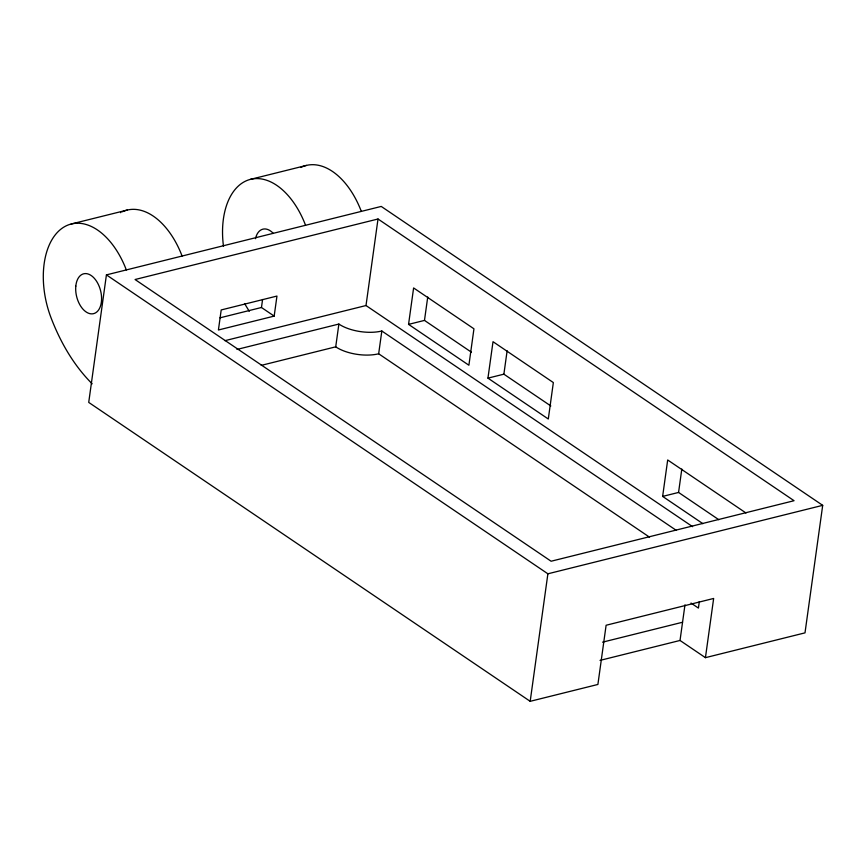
<?xml version="1.0" encoding="UTF-8"?>
<svg xmlns="http://www.w3.org/2000/svg" width="866" height="866" viewBox="0 0 866 866"><rect width="100%" height="100%" fill="white"/><g stroke="black" fill="none" stroke-linecap="round" stroke-linejoin="round"><path stroke-width="1.3" d="M106.421 274.89L88.722 402.409L530.187 701.319L597.897 684.454L606.113 625.252L713.649 598.46L705.433 657.662L805.001 632.862L822.7 505.343L381.235 206.433L106.421 274.89L547.886 573.801L822.7 505.343M274.176 316.101L218.416 329.989L221.198 309.952L276.958 296.064L274.176 316.101L261.467 307.495L262.582 299.484M261.251 365.376L335.716 346.833L338.877 324.057A30.797 13.694 7.9 0 0 381.83 331.007L676.173 530.295M692.583 526.658L366.004 305.536L378.009 219.001L135.053 279.523L551.112 561.233L794.068 500.71L378.009 219.001M649.511 537.158L378.669 353.783L381.83 331.007M408.557 324.382L413.612 287.945L473.951 328.809L468.896 365.236L408.557 324.382L424.481 320.409L471.418 352.191M424.481 320.409L427.739 296.995M487.948 378.139L493.014 341.702L553.352 382.566L548.297 419.003L487.948 378.139L503.882 374.177L550.819 405.948M503.882 374.177L507.13 350.752M530.187 701.319L547.886 573.801M702.889 523.67L662.631 496.413L667.686 459.976L745.972 512.986M718.823 519.708L678.565 492.44L681.813 469.026M705.433 657.662L680.027 640.461L684.974 604.825M699.317 601.567L698.418 608.073L691.003 603.061M71.109 224.034L127.237 210.059M223.482 246.28A71.867 43.159 76 0 1 250.339 179.392L306.456 165.406M219.975 317.833L261.467 307.495M224.933 340.674L366.004 305.536M236.981 349.442L338.877 324.057M662.631 496.413L678.565 492.44M602.552 642.171L682.549 622.243M600.03 660.39L680.027 640.461M92.175 383.8C73.588 365.236 60.274 341.94 50.942 317.53A71.867 43.159 76 0 1 63.445 227.357A71.867 43.159 76 0 1 126.328 269.932M249.267 311.327L244.591 303.576M300.783 167.484A71.867 43.159 76 0 1 301.823 166.997M302.515 166.694A71.867 43.159 76 0 1 361.317 211.391M250.339 179.392A71.867 43.159 76 0 1 305.557 225.279M120.536 212.679A71.867 43.159 76 0 1 120.883 212.495M122.247 211.802A71.867 43.159 76 0 1 182.087 256.044M255.481 238.67A20.535 12.33 76 0 1 273.353 233.452M378.669 353.783A30.797 13.694 7.9 0 1 335.716 346.833M75.807 286.148A20.535 12.33 76 0 0 93.463 313.687A20.535 12.33 76 0 0 96.624 281.353A20.535 12.33 76 0 0 75.807 286.148"/></g></svg>
